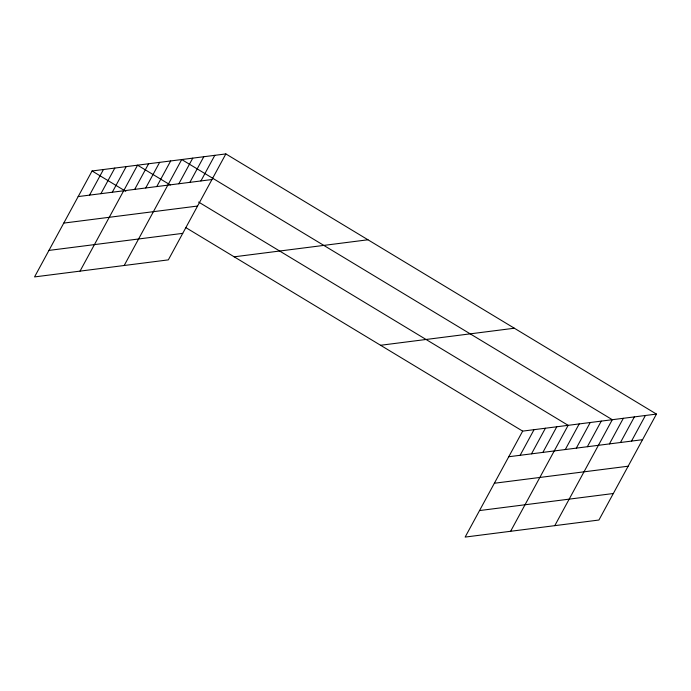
<?xml version="1.0" encoding="UTF-8"?>
<svg xmlns="http://www.w3.org/2000/svg" width="691" height="691" viewBox="0 0 691 691"><rect width="100%" height="100%" fill="white"/><g stroke="black" fill="none" stroke-linecap="round" stroke-linejoin="round"><path stroke-width="1.04" d="M225.862 153.92L92.076 170.971L34.55 276.918L168.336 259.876L225.862 153.92L656.45 414.082L598.924 520.029L465.138 537.08L522.664 431.124L656.45 414.082M89.545 195.13L103.451 169.52M100.912 193.679L114.818 168.068M112.288 192.236L126.194 166.617M80.035 271.122L137.561 165.175L170.357 184.981M134.693 189.377L148.6 163.767M145.732 187.969L159.638 162.359M156.771 186.57L170.677 160.951M124.19 265.499L181.716 159.543L612.304 419.705L554.778 525.661M178.848 183.754L192.754 158.144M189.878 182.346L203.785 156.736M200.917 180.938L214.823 155.328M520.133 455.291L534.039 429.681M531.5 453.84L545.406 428.23M542.876 452.389L556.782 426.779M510.623 531.284L568.149 425.328L198.593 202.048M565.281 449.539L579.188 423.929M576.32 448.131L590.226 422.521M587.359 446.723L601.265 421.113M609.427 443.916L623.334 418.297M620.466 442.508L634.373 416.898M631.505 441.1L645.411 415.49M78.169 196.581L211.956 179.539M63.779 223.089L197.566 206.048M48.949 250.41L182.726 233.359M234.171 256.819L367.957 239.777M380.568 345.275L514.354 328.225M508.757 456.742L642.544 439.692M494.359 483.251L628.145 466.209M479.528 510.563L613.314 493.521M92.076 170.971L125.779 191.329M185.896 227.65L522.664 431.124"/></g></svg>
